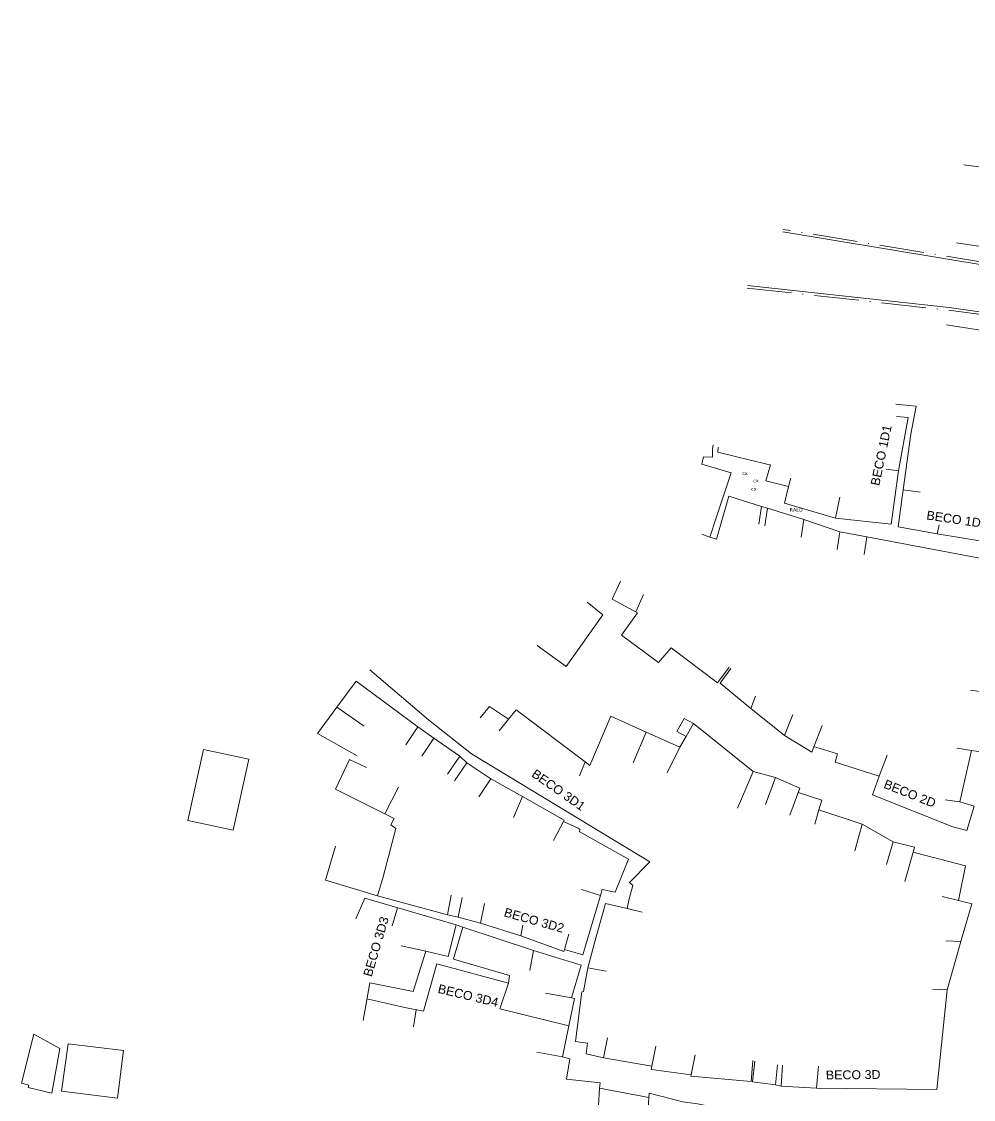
# Model space of a CAD drawing. Header units: metres. Extents: x 359101 to 360669, y 7352318 to 7353133.
# Drawn here: x 359149.6 to 359277.7, y 7352716.3 to 7352861.4 of the extents above; entities that cross this region are included whole.
import ezdxf
from ezdxf.enums import TextEntityAlignment as Align

# ---------------------------------------------------------------- set-up
doc = ezdxf.new("R2010")
doc.units = ezdxf.units.M
doc.header["$LTSCALE"] = 2.5
doc.set_wipeout_variables(frame=1)
doc.linetypes.add('AVT-LIN-GUIA DE RUA', pattern=[1.44, 0.96, -0.24, 0, -0.24])
doc.layers.add('AVT-LT-CAD-ETIQUETA NOME DE RUA', color=4, linetype='Continuous', lineweight=0)
for name, color, linetype, lineweight, true_color in [('AVT-LT-CAD-ETIQUETA NUMERO DE CASA', 252, 'Continuous', 0, 0x858585), ('AVT-LT-URB-DIVISA TERRENO OU AL PREDIAL', 251, 'Continuous', 13, 0x5c5c5c), ('AVT-LT-VIA-GUIA', 8, 'AVT-LIN-GUIA DE RUA', 15, 0x6e6e6e), ('AVT-LT-VIA-SARJETA', 253, 'Continuous', 0, 0xa6a6a6)]:
    doc.layers.add(name, color=color, linetype=linetype, lineweight=lineweight, true_color=true_color)
doc.styles.add('CARIMBO', font='arial.ttf', dxfattribs={"height": 2})
doc.styles.get("Standard").update_dxf_attribs({"font": 'arial.ttf'})

msp = doc.modelspace()

# ---------------------------------------------------------------- linework, layer by layer
at = {"layer": 'AVT-LT-URB-DIVISA TERRENO OU AL PREDIAL', "ltscale": 2.5, "elevation": 1.84}
msp.add_lwpolyline([(359282.42, 7352841.32), (359276.46, 7352842.07)], dxfattribs=at)
at = {"layer": 'AVT-LT-URB-DIVISA TERRENO OU AL PREDIAL', "flags": 128}
for points, elevation in [([(359275.48, 7352831.59), (359279.37, 7352831), (359280.72, 7352831.3), (359281.13, 7352832.3), (359281.87, 7352837.77)], 1.84), ([(359274.14, 7352820.55), (359282.1, 7352819.29), (359282.14, 7352819.23), (359283.7, 7352818.4), (359284.09, 7352817.79), (359282.7, 7352807.45), (359284.59, 7352807.19), (359284.83, 7352806.89), (359284.43, 7352804.69), (359282.66, 7352804.95), (359282.56, 7352804.07), (359282.33, 7352800.68), (359281.72, 7352796.56), (359281.44, 7352795.51), (359283.22, 7352795.19), (359282.7, 7352790.81)], 1.68), ([(359267.61, 7352793.34), (359268.27, 7352798.34), (359269.34, 7352805.81), (359270.04, 7352809.58), (359269.09, 7352809.68), (359267.28, 7352809.85)], 1.58), ([(359268.94, 7352808.09), (359267.65, 7352800.91), (359266.65, 7352793.69)], 1.84), ([(359268.94, 7352808.09), (359267.38, 7352808.19)], 1.84), ([(359242.62, 7352802.73), (359242.63, 7352803.76), (359242.69, 7352804.38)], 1.86), ([(359243.32, 7352803.39), (359243.39, 7352804.09)], 1.86), ([(359280.27, 7352788.83), (359263.39, 7352792.01), (359259.78, 7352792.68), (359254.92, 7352794.32), (359250.03, 7352795.85), (359249.23, 7352796.1), (359244.8, 7352797.48), (359243.17, 7352791.7), (359242.25, 7352791.98), (359243.12, 7352794.55), (359245.13, 7352800.64), (359241.16, 7352801.81), (359241.41, 7352802.78), (359242.62, 7352802.73)], 2.17), ([(359252.87, 7352798.77), (359249.78, 7352799.56), (359250.44, 7352801.7), (359249.94, 7352801.81), (359249.94, 7352801.81), (359243.32, 7352803.39)], 1.49), ([(359267.65, 7352800.91), (359264.7, 7352801.29)], 1.78), ([(359252.87, 7352798.77), (359253.17, 7352799.92)], 1.49), ([(359259.17, 7352794.54), (359252.32, 7352796.53), (359252.87, 7352798.77)], 1.7), ([(359268.27, 7352798.34), (359270.58, 7352798.03)], 1.58), ([(359259.17, 7352794.54), (359259.77, 7352797.33)], 1.7), ([(359249.23, 7352796.1), (359248.87, 7352793.73)], 1.54), ([(359250.03, 7352795.85), (359249.67, 7352793.48)], 1.55), ([(359272.88, 7352792.4), (359273.48, 7352795.18)], 1.69), ([(359254.92, 7352794.32), (359254.56, 7352791.95)], 1.58), ([(359266.65, 7352793.69), (359259.17, 7352794.54)], 2.05), ([(359242.25, 7352791.98), (359241.16, 7352792.36)], 1.69), ([(359259.78, 7352792.68), (359259.42, 7352790.31)], 1.59), ([(359263.39, 7352792.01), (359263.04, 7352789.64)], 1.62), ([(359282.7, 7352790.81), (359272.88, 7352792.4), (359267.61, 7352793.34)], 2.05), ([(359229.12, 7352783.63), (359230.24, 7352786.04)], 1.96), ([(359229.12, 7352783.63), (359232.5, 7352781.78)], 1.96), ([(359232.3, 7352781.89), (359233.34, 7352784.26)], 2.09), ([(359222.93, 7352774.56), (359227.84, 7352781.51), (359225.76, 7352783.22)], 1.94), ([(359232.5, 7352781.78), (359230.38, 7352778.78), (359235.34, 7352775.1), (359237.05, 7352777.08), (359243.28, 7352772.34), (359243.44, 7352772.53)], 1.96), ([(359222.93, 7352774.56), (359219, 7352777.37)], 1.94), ([(359210.18, 7352762.81), (359204.4, 7352767.39), (359196.48, 7352774.12)], 2.25), ([(359243.44, 7352772.53), (359244.88, 7352774.48)], 1.96), ([(359243.66, 7352772.33), (359245.1, 7352774.28)], 1.93), ([(359243.66, 7352772.33), (359247.79, 7352768.91), (359252.32, 7352765.27), (359256, 7352763.04), (359256.28, 7352763.76), (359256.55, 7352763.71), (359259.43, 7352762.81), (359259.12, 7352761.69), (359265.04, 7352759.78), (359264.15, 7352757.28)], 1.96), ([(359247.79, 7352768.91), (359248.42, 7352770.54)], 1.96), ([(359279.33, 7352771.09), (359277.35, 7352771.37)], 2.1), ([(359212.58, 7352769.19), (359215.15, 7352767.46), (359216.16, 7352768.72), (359225.45, 7352761.7), (359226.08, 7352761.23)], 2.33), ([(359226.08, 7352761.23), (359228.94, 7352767.87), (359233.68, 7352765.7), (359238.23, 7352763.7), (359239.07, 7352765.11), (359240.05, 7352766.89), (359248.09, 7352760.44), (359251.08, 7352759.59), (359254.37, 7352758.18), (359254.16, 7352757.6), (359257.34, 7352756.55), (359256.95, 7352755.24), (359262.77, 7352753.35), (359266.96, 7352750.94), (359269.79, 7352750.22), (359269.61, 7352749.56), (359269.94, 7352749.45), (359276.66, 7352747.73)], 2.01), ([(359252.32, 7352765.27), (359253.42, 7352768.11)], 1.96), ([(359202.95, 7352766.44), (359201.32, 7352764.01)], 1.74), ([(359227.78, 7352744.55), (359229.49, 7352744.19), (359231.29, 7352748.6), (359224.67, 7352752.33), (359224.79, 7352752.6), (359224.51, 7352752.78), (359222.57, 7352753.71), (359222.63, 7352753.87), (359217.04, 7352757.05), (359212.77, 7352759.42), (359209.52, 7352761.57), (359208.58, 7352762.48), (359205.11, 7352764.89), (359202.95, 7352766.44)], 1.74), ([(359256.28, 7352763.76), (359257.37, 7352766.6)], 1.96), ([(359279.93, 7352766.89), (359279.06, 7352763.04), (359277.5, 7352763.26), (359275.91, 7352756.34), (359277.86, 7352755.75), (359276.87, 7352752.48)], 2.24), ([(359205.11, 7352764.89), (359203.48, 7352762.46)], 1.74), ([(359233.68, 7352765.7), (359231.95, 7352761.6)], 1.99), ([(359238.23, 7352763.7), (359236.51, 7352760.25)], 1.95), ([(359277.5, 7352763.26), (359275.52, 7352763.54)], 2.24), ([(359208.58, 7352762.48), (359206.94, 7352760.05)], 1.74), ([(359209.52, 7352761.57), (359207.88, 7352759.14)], 1.74), ([(359210.18, 7352762.81), (359234.19, 7352748.28)], 2.25), ([(359265.04, 7352759.78), (359266.14, 7352762.62)], 1.96), ([(359248.09, 7352760.44), (359246, 7352755.47)], 2.01), ([(359212.77, 7352759.42), (359211.14, 7352756.99)], 1.74), ([(359251.08, 7352759.59), (359249.74, 7352755.96)], 2.01), ([(359254.37, 7352758.18), (359253.03, 7352754.54)], 2.01), ([(359264.15, 7352757.28), (359274.99, 7352752.95), (359276.87, 7352752.48)], 1.96), ([(359217.04, 7352757.05), (359215.81, 7352754.22)], 1.74), ([(359275.91, 7352756.34), (359273.93, 7352756.62)], 2.24), ([(359222.57, 7352753.71), (359221.23, 7352751.15)], 1.74), ([(359262.77, 7352753.35), (359261.77, 7352749.72)], 2.01), ([(359266.96, 7352750.94), (359266.04, 7352747.89)], 2.01), ([(359269.61, 7352749.56), (359268.51, 7352745.59)], 2.01), ([(359231.14, 7352741.96), (359231.39, 7352743.29), (359231.89, 7352745.08), (359231.44, 7352745.49), (359234.19, 7352748.28), (359234.19, 7352748.28)], 1.71), ([(359276.66, 7352747.73), (359275.74, 7352743.06), (359277.55, 7352742.6), (359276.03, 7352737.53), (359274.23, 7352731.03), (359272.8, 7352717.6)], 2.26), ([(359197.52, 7352743.7), (359198.29, 7352746.25)], 1.74), ([(359227.78, 7352744.55), (359227.54, 7352743.74), (359225.17, 7352735.74), (359222.71, 7352736.44), (359222.62, 7352736.21), (359216.8, 7352738.29), (359211.4, 7352739.99), (359208.39, 7352740.79), (359206.93, 7352741.12), (359197.53, 7352743.7)], 1.74), ([(359227.54, 7352743.74), (359224.99, 7352744.52)], 1.74), ([(359194.58, 7352740.57), (359195.81, 7352743.39)], 1.59), ([(359224.93, 7352734.36), (359218.53, 7352736.31), (359209.01, 7352739.46), (359208.12, 7352739.8), (359195.81, 7352743.39)], 2), ([(359206.93, 7352741.12), (359207.45, 7352743.79)], 1.74), ([(359208.39, 7352740.79), (359208.91, 7352743.45)], 1.74), ([(359275.74, 7352743.06), (359273.55, 7352743.61)], 2.26), ([(359200.19, 7352742.06), (359199.47, 7352739.64)], 2), ([(359211.4, 7352739.99), (359211.91, 7352742.65)], 1.74), ([(359247.84, 7352718.68), (359247.84, 7352718.68), (359239.72, 7352719.39), (359239.76, 7352719.6), (359234.36, 7352720.32), (359234.46, 7352720.76), (359227.96, 7352721.89), (359225.61, 7352722.4), (359225.8, 7352723.86), (359224.17, 7352724.07), (359225.01, 7352730.75), (359225.26, 7352730.79), (359225.82, 7352733.97), (359226.73, 7352737.35), (359228.23, 7352742.67), (359231.14, 7352741.96)], 2.35), ([(359231.14, 7352741.96), (359233.14, 7352741.48)], 1.71), ([(359207.01, 7352735.51), (359208.12, 7352739.8)], 1.96), ([(359216.8, 7352738.29), (359217.32, 7352740.95)], 1.74), ([(359207.75, 7352735.18), (359209.01, 7352739.46)], 1.99), ([(359222.71, 7352736.44), (359223.29, 7352738.5)], 2.03), ([(359204.02, 7352736.22), (359200.71, 7352736.95)], 2), ([(359276.03, 7352737.53), (359274.03, 7352737.64)], 2.26), ([(359202.33, 7352730.8), (359204.02, 7352736.22), (359207.01, 7352735.51)], 2), ([(359218.02, 7352733.65), (359218.53, 7352736.31)], 2), ([(359215.13, 7352731.91), (359205.48, 7352734.51), (359203.72, 7352728.16), (359201.2, 7352728.64)], 2.4), ([(359207.74, 7352735.16), (359215.3, 7352732.96)], 2.24), ([(359224.93, 7352734.36), (359223.62, 7352729.97), (359224.02, 7352729.88), (359223.29, 7352726.17), (359222.41, 7352722.01), (359223.4, 7352721.72), (359222.98, 7352719), (359227.49, 7352718.5), (359227.42, 7352717.8), (359234.03, 7352716.54), (359234.08, 7352717.12), (359238.6, 7352715.96), (359240.61, 7352715.7), (359241.92, 7352715.41), (359246.88, 7352714.67), (359253.07, 7352714.12), (359258.68, 7352713.13), (359263.19, 7352712.75), (359263.2, 7352711.88), (359272.38, 7352711.11)], 2), ([(359215.3, 7352732.96), (359215.13, 7352731.91)], 2.24), ([(359225.82, 7352733.97), (359228.31, 7352733.53)], 2.35), ([(359202.33, 7352730.8), (359196.47, 7352731.97)], 2), ([(359215.13, 7352731.91), (359213.97, 7352728.46)], 2.24), ([(359274.23, 7352731.03), (359272.23, 7352731.14)], 2.26), ([(359201.2, 7352728.64), (359196.08, 7352729.82)], 1.94), ([(359223.62, 7352729.97), (359220.15, 7352730.59)], 2), ([(359202.72, 7352728.35), (359202.38, 7352726.04)], 2.4), ([(359223.29, 7352726.17), (359213.97, 7352728.46)], 2), ([(359227.96, 7352721.89), (359228.48, 7352724.55)], 2.28), ([(359222.41, 7352722.01), (359218.95, 7352722.63)], 2), ([(359234.46, 7352720.76), (359234.98, 7352723.43)], 2.33), ([(359239.76, 7352719.6), (359240.27, 7352722.26)], 2.22), ([(359247.83, 7352718.68), (359248.03, 7352721.5)], 2.19), ([(359248, 7352718.66), (359248.32, 7352721.43)], 2.26), ([(359251.09, 7352718.26), (359251.37, 7352720.93)], 2.35), ([(359251.84, 7352718.08), (359252.06, 7352720.89)], 2.32), ([(359256.62, 7352717.81), (359256.89, 7352720.77)], 2.35), ([(359272.8, 7352717.6), (359256.62, 7352717.81), (359251.84, 7352718.08), (359251.09, 7352718.26), (359248, 7352718.66)], 2.35), ([(359227.42, 7352717.8), (359227.28, 7352715.46)], 2), ([(359234.03, 7352716.54), (359233.89, 7352714.21)], 2)]:
    msp.add_lwpolyline(points, dxfattribs=dict(at, elevation=elevation))
at = {"layer": 'AVT-LT-URB-DIVISA TERRENO OU AL PREDIAL', "ltscale": 3, "flags": 128}
for points, elevation in [([(359202.95, 7352766.44), (359194.65, 7352772.6), (359192.03, 7352769.08)], 1.74), ([(359192.03, 7352769.08), (359189.42, 7352765.55), (359194.77, 7352762.53)], 1.74), ([(359192.03, 7352769.08), (359195.74, 7352766.5)], 1.74), ([(359212.58, 7352769.19), (359211.34, 7352767.62)], 2.33), ([(359215.15, 7352767.46), (359213.91, 7352765.89)], 2.21), ([(359225.45, 7352761.7), (359224.69, 7352759.85)], 2.06), ([(359256.95, 7352755.24), (359256.38, 7352753.33)], 2.01), ([(359197.52, 7352743.7), (359190.5, 7352745.81), (359191.88, 7352750.37)], 1.74)]:
    msp.add_lwpolyline(points, dxfattribs=dict(at, elevation=elevation))
at = {"layer": 'AVT-LT-URB-DIVISA TERRENO OU AL PREDIAL', "elevation": 1.97, "flags": 128}
msp.add_lwpolyline([(359238.81, 7352767.57), (359240.05, 7352766.89), (359239.07, 7352765.11), (359237.82, 7352765.8)], close=True, dxfattribs=at)
at = {"layer": 'AVT-LT-URB-DIVISA TERRENO OU AL PREDIAL', "ltscale": 3}
msp.add_lwpolyline([(359178.06, 7352752.52), (359171.98, 7352753.8), (359174.08, 7352763.36), (359180.17, 7352762.09)], close=True, dxfattribs=at)
at = {"layer": 'AVT-LT-URB-DIVISA TERRENO OU AL PREDIAL', "ltscale": 3, "flags": 128}
for points in [[(359196.05, 7352760.95), (359193.74, 7352762.05), (359191.84, 7352758.02), (359198.52, 7352754.71), (359200.32, 7352758.33)], [(359198.52, 7352754.71), (359199.76, 7352754.07), (359199.33, 7352753.22), (359199.96, 7352752.74), (359198.29, 7352746.25)], [(359153.67, 7352717.1), (359150.47, 7352717.89), (359150.55, 7352718.21), (359149.59, 7352718.45), (359151.23, 7352725.07), (359154.73, 7352723.15), (359153.67, 7352717.1)], [(359155.87, 7352723.78), (359163.31, 7352722.88), (359162.53, 7352716.46), (359154.99, 7352717.38), (359155.87, 7352723.78)]]:
    msp.add_lwpolyline(points, dxfattribs=at)
at = {"layer": 'AVT-LT-URB-DIVISA TERRENO OU AL PREDIAL', "flags": 128}
msp.add_lwpolyline([(359196.46, 7352731.98), (359195.57, 7352726.89)], dxfattribs=at)
at = {"layer": 'AVT-LT-VIA-GUIA', "ltscale": 2.5}
msp.add_lwpolyline([(359248.53, 7352891.66), (359284.05, 7352886.98, -0.377568), (359292.5, 7352878.34), (359286.05, 7352832.83, -0.346302), (359280.04, 7352828.81), (359252.14, 7352833.39)], format="xyb", dxfattribs=at)
at = {"layer": 'AVT-LT-VIA-SARJETA', "ltscale": 2.5}
msp.add_lwpolyline([(359248.58, 7352892), (359284.09, 7352887.32, -0.378296), (359292.85, 7352878.32), (359286.39, 7352832.75, -0.348386), (359279.99, 7352828.46), (359252.08, 7352833.05)], format="xyb", dxfattribs=at)

# ---------------------------------------------------------------- texts
at = {"layer": 'AVT-LT-CAD-ETIQUETA NUMERO DE CASA', "char_height": 0.47, "attachment_point": 1}
for s, insert in [('{\\fVerdana|b0|i0|c0|p34;cx}', (359246.62, 7352800.81, 404.41)), ('{\\fVerdana|b0|i0|c0|p34;cx}', (359248.1, 7352799.8, 404.41)), ('{\\fVerdana|b0|i0|c0|p34;cx}', (359247.82, 7352798.69, 404.41)), ('{\\fVerdana|b0|i0|c0|p34;RALO}', (359253, 7352795.87, 410.59))]:
    msp.add_mtext_dynamic_manual_height_columns(s, width=0.47, gutter_width=1, heights=[0.574], dxfattribs=dict(at, insert=insert))

# ---------------------------------------------------------------- next in the draw order: wipeouts: each hides what was drawn before it
at = {"linetype": 'Continuous', "ltscale": 4}
for points in [[(359265.43, 7352798.43), (359267.21, 7352806.94), (359265.17, 7352807.37), (359263.39, 7352798.85)], [(359271, 7352793.97), (359278.9, 7352792.79), (359279.21, 7352794.85), (359271.31, 7352796.03)], [(359217.66, 7352759.64), (359224.78, 7352754.64), (359225.98, 7352756.34), (359218.85, 7352761.34)], [(359265.11, 7352757.97), (359272.53, 7352755), (359273.3, 7352756.93), (359265.88, 7352759.9)], [(359197.06, 7352732.29), (359199.57, 7352740.86), (359197.57, 7352741.45), (359195.06, 7352732.88)], [(359214.04, 7352740.6), (359222.42, 7352738.25), (359222.98, 7352740.25), (359214.61, 7352742.6)], [(359205.15, 7352730.28), (359213.62, 7352728.25), (359214.1, 7352730.28), (359205.64, 7352732.31)], [(359257.59, 7352718.52), (359265.57, 7352718.61), (359265.55, 7352720.69), (359257.56, 7352720.6)]]:
    msp.add_wipeout(points, dxfattribs=at).dxf.layer = 'AVT-LT-CAD-ETIQUETA NOME DE RUA'

# ---------------------------------------------------------------- next in the draw order: wipeouts: each hides what was drawn before it
for points in [[(359265.43, 7352798.43), (359267.21, 7352806.94), (359265.17, 7352807.37), (359263.39, 7352798.85)], [(359271, 7352793.97), (359278.9, 7352792.79), (359279.21, 7352794.85), (359271.31, 7352796.03)], [(359217.66, 7352759.64), (359224.78, 7352754.64), (359225.98, 7352756.34), (359218.85, 7352761.34)], [(359265.11, 7352757.97), (359272.53, 7352755), (359273.3, 7352756.93), (359265.88, 7352759.9)], [(359197.06, 7352732.29), (359199.57, 7352740.86), (359197.57, 7352741.45), (359195.06, 7352732.88)], [(359214.04, 7352740.6), (359222.42, 7352738.25), (359222.98, 7352740.25), (359214.61, 7352742.6)], [(359205.15, 7352730.28), (359213.62, 7352728.25), (359214.1, 7352730.28), (359205.64, 7352732.31)], [(359257.59, 7352718.52), (359265.57, 7352718.61), (359265.55, 7352720.69), (359257.56, 7352720.6)]]:
    msp.add_wipeout(points, dxfattribs=at).dxf.layer = 'AVT-LT-CAD-ETIQUETA NOME DE RUA'

# ---------------------------------------------------------------- next in the draw order: linework, layer by layer
at = {"layer": 'AVT-LT-VIA-GUIA', "ltscale": 2.5}
msp.add_lwpolyline([(359247.29, 7352825.5), (359274.43, 7352822.51), (359279.79, 7352821.78, -0.077764), (359282.81, 7352821.1, -0.185685), (359284.7, 7352819.38, -0.14951), (359285.65, 7352815.74), (359285.32, 7352800.47), (359285.02, 7352790.38), (359284.67, 7352779.56)], format="xyb", dxfattribs=at)
at = {"layer": 'AVT-LT-VIA-SARJETA', "ltscale": 2.5}
msp.add_lwpolyline([(359247.33, 7352825.85), (359274.47, 7352822.86), (359279.83, 7352822.13, -0.077436), (359282.94, 7352821.42, -0.184576), (359285.01, 7352819.55, -0.148826), (359286, 7352815.72), (359285.67, 7352800.47), (359285.37, 7352790.37), (359285.02, 7352779.54)], format="xyb", dxfattribs=at)

# ---------------------------------------------------------------- next in the draw order: texts
at = {"layer": 'AVT-LT-CAD-ETIQUETA NOME DE RUA', "linetype": 'Continuous', "ltscale": 4, "style": 'CARIMBO'}
for s, rotation, p in [('BECO 1D1', 78.1752, (359265.32, 7352802.99)), ('BECO 1D', 351.4486, (359275.09, 7352794.41)), ('BECO 3D1', 324.9226, (359221.89, 7352757.94)), ('BECO 2D', 338.1876, (359269.19, 7352757.45)), ('BECO 3D2', 344.3386, (359218.6, 7352740.4)), ('BECO 3D3', 73.6554, (359197.31, 7352736.85)), ('BECO 3D4', 346.5194, (359209.72, 7352730.26)), ('BECO 3D', 0.6114, (359261.55, 7352719.6))]:
    msp.add_text(s, height=1.2, rotation=rotation, dxfattribs=at).set_placement(p, align=Align.MIDDLE_CENTER)

doc.saveas('drawing.dxf')
